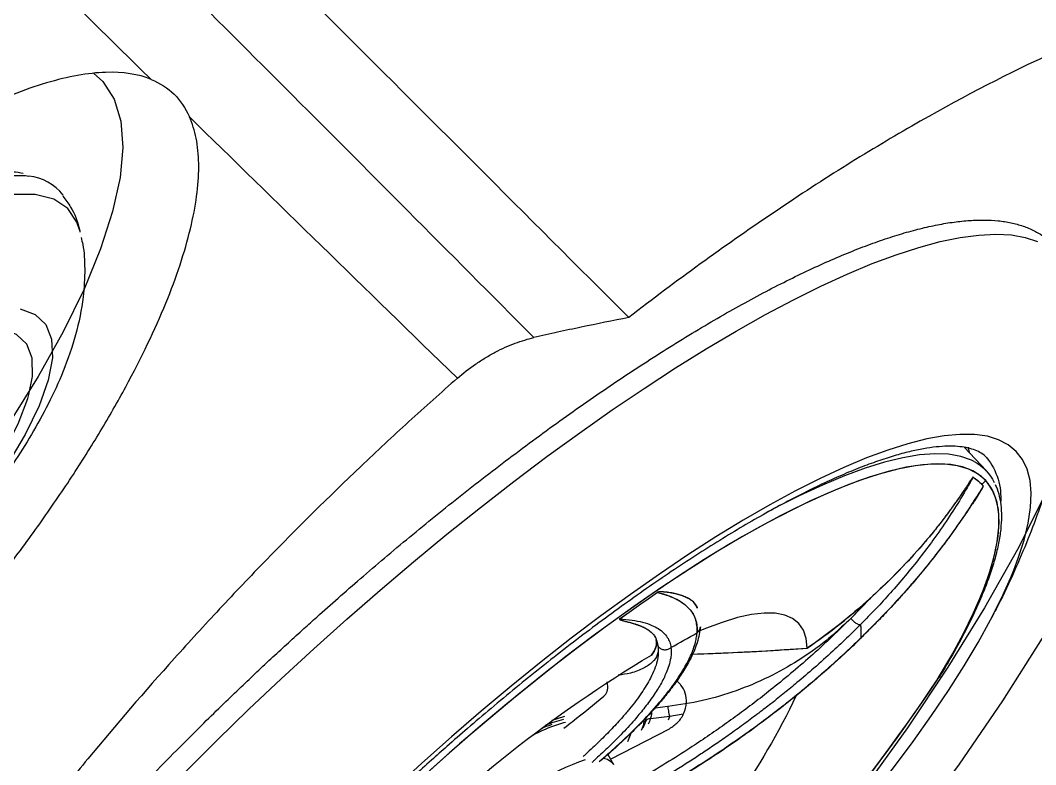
# Model space of a CAD drawing. Header units: inches. Extents: x 0 to 84, y -22 to 124.
# Drawn here: x 15.495 to 17.668, y 72.484 to 74.078 of the extents above; entities that cross this region are included whole.
import ezdxf

# ---------------------------------------------------------------- set-up
doc = ezdxf.new("R2010")
doc.units = ezdxf.units.IN
doc.header["$MEASUREMENT"] = 0
for name, color, linetype in [('1', 4, 'Continuous'), ('BDIM_CYAN', 4, 'Continuous'), ('EXPORT', 7, 'Continuous')]:
    doc.layers.add(name, color=color, linetype=linetype)
doc.layers.get('EXPORT').off()

# ---------------------------------------------------------------- blocks, each defined once
blk = doc.blocks.new('3.65 -1')
at = {"layer": '1', "color": 3, "linetype": 'Continuous', "lineweight": 25}
for p, q in [((-0.452, -0.4732), (-0.4507, -0.4726)), ((-0.6448, -0.4857), (-0.638, -0.4992)), ((-0.6447, -0.486), (-0.638, -0.499)), ((-0.6176, -0.5895), (-0.6176, -0.5797)), ((-0.5657, -0.6071), (-0.5436, -0.5907)), ((-0.5542, -0.6255), (-0.5205, -0.6007)), ((-0.3992, -0.6058), (-0.5359, -0.6441)), ((-0.5148, -0.5929), (-0.5055, -0.5993)), ((-0.5024, -0.5994), (-0.5091, -0.594)), ((-0.5024, -0.5994), (-0.4887, -0.6057)), ((-0.402, -0.5948), (-0.3959, -0.6189)), ((-0.5788, -0.6414), (-0.5542, -0.6255)), ((-0.5473, -0.6289), (-0.5542, -0.6255)), ((-0.3967, -0.6125), (-0.3959, -0.6189)), ((-1.4088, -0.6328), (-1.4088, -0.7003)), ((-1.4088, -0.6328), (-1.4088, -0.7003)), ((-1.0418, -0.7321), (-0.9812, -0.7355)), ((-1.04, -0.7321), (-0.9813, -0.7353)), ((-0.9684, -0.7805), (-0.9704, -0.7812))]:
    blk.add_line(p, q, dxfattribs=at)
at = {"layer": '1', "linetype": 'Continuous', "lineweight": 25, "flags": 128}
blk.add_lwpolyline([(0.2839, -0.0066), (0.1898, -0.0031), (0.095, -0.0009), (0, 0), (-0.0951, -0.0004), (-0.19, -0.0021), (-0.2844, -0.005), (-0.3781, -0.0093), (-0.4708, -0.0147), (-0.5623, -0.0215), (-0.6523, -0.0295), (-0.7405, -0.0386), (-0.8268, -0.049), (-0.9108, -0.0605), (-0.9924, -0.0732), (-1.0714, -0.0869), (-1.1474, -0.1017), (-1.2204, -0.1175), (-1.2901, -0.1342), (-1.3562, -0.1519), (-1.4188, -0.1705), (-1.4775, -0.1898), (-1.5321, -0.21), (-1.5827, -0.2308), (-1.6289, -0.2523), (-1.6708, -0.2744), (-1.7081, -0.2971), (-1.7408, -0.3202), (-1.7687, -0.3437), (-1.7919, -0.3676), (-1.8102, -0.3917), (-1.8236, -0.4161)], dxfattribs=at)
at = {"layer": '1', "color": 3, "linetype": 'Continuous', "lineweight": 25, "flags": 128}
for points in [[(-1.3069, -0.8969), (-1.3314, -0.8847), (-1.3671, -0.8647), (-1.3982, -0.8441), (-1.4246, -0.8231), (-1.4463, -0.8018), (-1.4631, -0.7802), (-1.4751, -0.7583), (-1.4821, -0.7364), (-1.4842, -0.7143), (-1.4813, -0.6923), (-1.4735, -0.6703), (-1.4608, -0.6485), (-1.4431, -0.6269), (-1.4207, -0.6056), (-1.3935, -0.5847), (-1.3617, -0.5643), (-1.3253, -0.5443), (-1.2845, -0.5249), (-1.2394, -0.5062), (-1.1902, -0.4882), (-1.137, -0.471), (-1.0801, -0.4546), (-1.0195, -0.439), (-0.9556, -0.4244), (-0.8885, -0.4108), (-0.8185, -0.3983), (-0.7457, -0.3868), (-0.6705, -0.3764), (-0.5931, -0.3672), (-0.5137, -0.3591), (-0.4327, -0.3523), (-0.3503, -0.3467), (-0.2667, -0.3423), (-0.1823, -0.3392), (-0.0974, -0.3374), (-0.0122, -0.3369)], [(-1.0895, -0.4923), (-1.048, -0.4796), (-0.9911, -0.4639), (-0.9306, -0.4492), (-0.8668, -0.4355), (-0.7999, -0.4227), (-0.7302, -0.4111), (-0.6579, -0.4005), (-0.5832, -0.3911), (-0.5065, -0.3829), (-0.428, -0.3758), (-0.348, -0.3701), (-0.2668, -0.3656), (-0.1847, -0.3623), (-0.102, -0.3604)], [(-1.0461, -0.4791), (-1.0213, -0.472), (-0.9632, -0.4569), (-0.9018, -0.4428), (-0.8372, -0.4296), (-0.7696, -0.4175), (-0.6994, -0.4064), (-0.6268, -0.3964), (-0.5519, -0.3876), (-0.4752, -0.3799), (-0.3968, -0.3734), (-0.3171, -0.3682), (-0.2363, -0.3642), (-0.1547, -0.3615), (-0.0727, -0.36)], [(-1.4034, -0.6686), (-1.4012, -0.6627), (-1.39, -0.6414), (-1.3739, -0.6203), (-1.353, -0.5995), (-1.3273, -0.579), (-1.2969, -0.559), (-1.262, -0.5394), (-1.2226, -0.5205), (-1.1789, -0.5022), (-1.131, -0.4846), (-1.0792, -0.4678), (-1.0235, -0.4518), (-0.9999, -0.4455)], [(-1.4034, -0.6686), (-1.4012, -0.6627), (-1.39, -0.6414), (-1.3739, -0.6203), (-1.353, -0.5995), (-1.3273, -0.579), (-1.2969, -0.559), (-1.262, -0.5394), (-1.2226, -0.5205), (-1.1789, -0.5022), (-1.131, -0.4846), (-1.0792, -0.4678), (-1.0235, -0.4518), (-0.9999, -0.4455)], [(-0.3891, -0.4724), (-0.3747, -0.465), (-0.3633, -0.4599)], [(-0.3589, -0.4707), (-0.3792, -0.4803), (-0.3825, -0.4821)], [(-1.3937, -0.7155), (-1.3912, -0.6941), (-1.3837, -0.6727), (-1.3712, -0.6514), (-1.3538, -0.6304), (-1.3315, -0.6097), (-1.3044, -0.5894), (-1.2726, -0.5695), (-1.2363, -0.5502), (-1.1955, -0.5315), (-1.1504, -0.5134), (-1.1012, -0.4961), (-1.0895, -0.4923)], [(-1.0328, -0.9559), (-1.086, -0.9399), (-1.1359, -0.923), (-1.1818, -0.9053), (-1.2236, -0.887), (-1.2611, -0.868), (-1.2941, -0.8485), (-1.3225, -0.8286), (-1.3463, -0.8082), (-1.3653, -0.7875), (-1.3796, -0.7665), (-1.3889, -0.7454), (-1.3933, -0.7241), (-1.3929, -0.7028), (-1.3875, -0.6816), (-1.3772, -0.6605), (-1.362, -0.6395), (-1.342, -0.6189), (-1.3173, -0.5986), (-1.288, -0.5787), (-1.2541, -0.5593), (-1.2158, -0.5405), (-1.1732, -0.5222), (-1.1264, -0.5047), (-1.0758, -0.488), (-1.0461, -0.4791)], [(-0.8695, -0.7186), (-0.8819, -0.7018), (-0.8895, -0.6849), (-0.8921, -0.6679), (-0.8897, -0.6508), (-0.8823, -0.6339), (-0.87, -0.6171), (-0.8529, -0.6006), (-0.831, -0.5846), (-0.8045, -0.5689), (-0.7735, -0.5539), (-0.7383, -0.5395), (-0.7264, -0.5351)], [(-0.8695, -0.7186), (-0.8819, -0.7018), (-0.8895, -0.6849), (-0.8921, -0.6679), (-0.8897, -0.6508), (-0.8823, -0.6339), (-0.87, -0.6171), (-0.8529, -0.6006), (-0.831, -0.5846), (-0.8045, -0.5689), (-0.7735, -0.5539), (-0.7383, -0.5395), (-0.7264, -0.5351)], [(-0.3901, -0.5942), (-0.3943, -0.6013), (-0.3967, -0.6125)], [(-1.4147, -0.6374), (-1.4126, -0.641), (-1.4088, -0.6472)], [(-1.0283, -0.9571), (-1.048, -0.9515), (-1.1012, -0.935), (-1.1504, -0.9177), (-1.1955, -0.8996), (-1.2363, -0.8809), (-1.2726, -0.8616), (-1.3044, -0.8417), (-1.3315, -0.8214), (-1.3538, -0.8007), (-1.3712, -0.7797), (-1.3837, -0.7584), (-1.3912, -0.737), (-1.3937, -0.7155)], [(-0.0643, -1.0951), (-0.111, -1.0945), (-0.1959, -1.0925), (-0.2802, -1.0892), (-0.3636, -1.0847), (-0.4458, -1.0789), (-0.5265, -1.0718), (-0.6056, -1.0636), (-0.6827, -1.0542), (-0.7575, -1.0436), (-0.8298, -1.0319), (-0.8994, -1.0192), (-0.966, -1.0054), (-1.0294, -0.9907), (-1.0894, -0.975), (-1.1458, -0.9585), (-1.1983, -0.9411), (-1.2469, -0.923), (-1.2913, -0.9042), (-1.3069, -0.8969)]]:
    blk.add_lwpolyline(points, dxfattribs=at)
at = {"layer": '1', "color": 3, "linetype": 'Continuous', "lineweight": 25}
for centre, radius, start, end in [((-0.1559, -4.0568), 3.6868, 97.2024, 98.7427), ((-0.1559, -4.0566), 3.6865, 97.2025, 98.7428), ((-0.0293, -3.2426), 2.8021, 87.0398, 102.0653), ((-0.2103, -0.8313), 0.3899, 105.0074, 112.3944), ((-0.2645, -0.6876), 0.2438, 109.7266, 119.3899), ((-0.3074, -2.1111), 1.6298, 102.3702, 104.6182), ((-0.108, -1.1542), 0.6359, 91.3985, 113.3229), ((-0.3818, -0.3346), 0.3001, 242.4705, 244.8138), ((-0.37, -0.3332), 0.2989, 242.4909, 245.2365), ((-1.3124, -0.7003), 0.0963, 160.7895, 198.4854), ((-1.2943, -0.6721), 0.1345, 183.9829, 228.0138), ((-1.2881, -0.7162), 0.094, 165.0034, 179.9041), ((-1.2887, -0.7161), 0.0934, 164.9689, 182.8638), ((-1.3157, 1.1159), 1.8331, 267.5614, 267.9266), ((-1.2906, -0.716), 0.0915, 180.0017, 182.9505), ((-0.8697, -0.6747), 0.1447, 215.7057, 227.0135), ((-0.8691, -0.6738), 0.1456, 216.1927, 226.9941), ((-0.2211, 0.6353), 1.5199, 248.3027, 268.0243), ((-0.0119, 3.3639), 4.4387, 256.7037, 281.8458), ((-0.0126, 3.3615), 4.4364, 256.765, 281.9156)]:
    blk.add_arc(centre, radius, start, end, dxfattribs=at)
at = {"layer": '1', "linetype": 'Continuous', "lineweight": 25}
for points, knots in [([(-0.019, 0.0462), (-0.049, 0.0461), (-0.0913, 0.0459), (-0.1539, 0.0449), (-0.2078, 0.0437), (-0.2719, 0.0417), (-0.3389, 0.0389), (-0.4086, 0.0353), (-0.4799, 0.0308), (-0.5521, 0.0254), (-0.6245, 0.0192), (-0.6968, 0.0121), (-0.7686, 0.0041), (-0.8394, -0.0048), (-0.9091, -0.0145), (-0.9774, -0.0251), (-1.044, -0.0364), (-1.1088, -0.0485), (-1.1716, -0.0614), (-1.2321, -0.075), (-1.2903, -0.0893), (-1.3461, -0.1043), (-1.3992, -0.1199), (-1.4496, -0.1361), (-1.4973, -0.1528), (-1.5421, -0.1701), (-1.5839, -0.1878), (-1.6228, -0.2061), (-1.6586, -0.2248), (-1.6915, -0.244), (-1.7213, -0.2637), (-1.748, -0.2839), (-1.7717, -0.3046), (-1.7923, -0.3259), (-1.8096, -0.3479), (-1.8237, -0.3705), (-1.8344, -0.3938), (-1.8414, -0.418), (-1.8446, -0.443), (-1.8435, -0.4689), (-1.838, -0.4947), (-1.8282, -0.5197), (-1.8164, -0.5413), (-1.8064, -0.5543), (-1.8022, -0.5597)], [0, 0, 0, 0, 0.028064, 0.039649, 0.05884, 0.078772, 0.100142, 0.122418, 0.145382, 0.16886, 0.19273, 0.216898, 0.241296, 0.265868, 0.290574, 0.315378, 0.340252, 0.365172, 0.39012, 0.415077, 0.440028, 0.464962, 0.489866, 0.51473, 0.539547, 0.56431, 0.589012, 0.613652, 0.638228, 0.662743, 0.6872, 0.711606, 0.735965, 0.760253, 0.78445, 0.808533, 0.832519, 0.856524, 0.880829, 0.90589, 0.932275, 0.956976, 0.982296, 1, 1, 1, 1]), ([(1.7676, -0.5554), (1.7688, -0.554), (1.7758, -0.5452), (1.7855, -0.5285), (1.7964, -0.5052), (1.8033, -0.481), (1.8065, -0.456), (1.8055, -0.4301), (1.8, -0.4044), (1.7902, -0.3793), (1.7767, -0.3552), (1.7592, -0.3316), (1.7378, -0.3085), (1.7126, -0.286), (1.6839, -0.2641), (1.6516, -0.2428), (1.6159, -0.2222), (1.5768, -0.2022), (1.5345, -0.1828), (1.4889, -0.164), (1.4401, -0.1459), (1.3883, -0.1284), (1.3336, -0.1116), (1.276, -0.0955), (1.2156, -0.0802), (1.1527, -0.0656), (1.0873, -0.0518), (1.0196, -0.0388), (0.9497, -0.0267), (0.8778, -0.0155), (0.8041, -0.0051), (0.7287, 0.0043), (0.652, 0.0128), (0.574, 0.0204), (0.4953, 0.0269), (0.4161, 0.0325), (0.3373, 0.0371), (0.2606, 0.0407), (0.1905, 0.0431), (0.1291, 0.0447), (0.0607, 0.0459), (0.0123, 0.0461), (-0.019, 0.0462)], [0, 0, 0, 0, 0.004903, 0.0291008, 0.0532003, 0.0773195, 0.1017391, 0.1269196, 0.1534297, 0.1782475, 0.2036878, 0.2296701, 0.2560048, 0.2825136, 0.3090857, 0.3356414, 0.3621761, 0.3886889, 0.4151814, 0.4416557, 0.468114, 0.4945582, 0.5209896, 0.5474086, 0.5738155, 0.6002095, 0.6265892, 0.6529525, 0.6792959, 0.7056148, 0.7319022, 0.7581479, 0.7843366, 0.8104443, 0.8364308, 0.8622237, 0.8876783, 0.9124552, 0.9355279, 0.9543553, 0.970543, 1, 1, 1, 1]), ([(-1.7779, -0.5872), (-1.7721, -0.5932), (-1.7508, -0.6154), (-1.7114, -0.6509), (-1.66, -0.6939), (-1.6063, -0.7342), (-1.5504, -0.7721), (-1.4919, -0.8079), (-1.4304, -0.8417), (-1.3653, -0.8738), (-1.2956, -0.9043), (-1.2414, -0.9261), (-1.2098, -0.9368), (-1.2036, -0.9389)], [0, 0, 0, 0, 0.034931, 0.129466, 0.224752, 0.321183, 0.419305, 0.519852, 0.623802, 0.732423, 0.847283, 0.970111, 1, 1, 1, 1])]:
    blk.add_open_spline(points, degree=3, knots=knots, dxfattribs=at)
at = {"layer": '1', "color": 3, "linetype": 'Continuous', "lineweight": 25}
for points, knots in [([(-1.4284, -0.682), (-1.4284, -0.6818), (-1.4291, -0.6765), (-1.4271, -0.6674), (-1.4222, -0.6532), (-1.4143, -0.6393), (-1.4032, -0.6249), (-1.3887, -0.61), (-1.3706, -0.5946), (-1.3489, -0.5789), (-1.3235, -0.5631), (-1.2944, -0.5472), (-1.2617, -0.5315), (-1.2255, -0.5159), (-1.1858, -0.5007), (-1.1427, -0.4859), (-1.0965, -0.4716), (-1.0472, -0.4578), (-0.995, -0.4446), (-0.94, -0.4321), (-0.8825, -0.4203), (-0.8225, -0.4092), (-0.7604, -0.399), (-0.6963, -0.3896), (-0.6304, -0.381), (-0.5631, -0.3734), (-0.4945, -0.3666), (-0.4252, -0.3609), (-0.3556, -0.3561), (-0.2871, -0.3523), (-0.2225, -0.3495), (-0.166, -0.3477), (-0.1147, -0.3466), (-0.0673, -0.346), (-0.0346, -0.3459), (-0.019, -0.3459)], [0, 0, 0, 0, 0.000892, 0.044288, 0.078096, 0.110004, 0.141146, 0.172071, 0.203025, 0.234122, 0.265442, 0.297001, 0.328789, 0.360782, 0.392955, 0.425281, 0.457735, 0.490295, 0.52294, 0.555651, 0.588412, 0.621206, 0.654015, 0.686819, 0.719595, 0.75231, 0.784916, 0.817331, 0.849405, 0.880809, 0.910643, 0.936695, 0.956537, 0.979196, 1, 1, 1, 1]), ([(-0.7551, -0.4956), (-0.7564, -0.4925), (-0.7598, -0.4845), (-0.7576, -0.4736), (-0.7548, -0.4653), (-0.7537, -0.4625), (-0.7525, -0.4596), (-0.7511, -0.4566), (-0.7496, -0.4535), (-0.7472, -0.4493), (-0.744, -0.444), (-0.7399, -0.4379), (-0.7358, -0.4323), (-0.7313, -0.4268), (-0.7268, -0.4217), (-0.7225, -0.4172), (-0.7195, -0.4146), (-0.7176, -0.4134), (-0.7168, -0.413), (-0.7165, -0.4129), (-0.7163, -0.4129), (-0.7162, -0.4129)], [0, 0, 0, 0, 0.150869, 0.389914, 0.423496, 0.457616, 0.492277, 0.527483, 0.563237, 0.599543, 0.673802, 0.740692, 0.800096, 0.851911, 0.91447, 0.958823, 0.987499, 0.995704, 0.998312, 0.999263, 1, 1, 1, 1]), ([(-0.7559, -0.4961), (-0.7562, -0.4953), (-0.7575, -0.4925), (-0.7584, -0.4872), (-0.7585, -0.4812), (-0.7578, -0.4758), (-0.7568, -0.4715), (-0.7556, -0.4671), (-0.7538, -0.4625), (-0.7516, -0.4574), (-0.7486, -0.4514), (-0.7446, -0.4447), (-0.74, -0.4378), (-0.7355, -0.4318), (-0.7309, -0.4262), (-0.7264, -0.4212), (-0.7222, -0.417), (-0.7193, -0.4145), (-0.7175, -0.4133), (-0.7168, -0.413), (-0.7165, -0.4129), (-0.7163, -0.4129), (-0.7162, -0.4129)], [0, 0, 0, 0, 0.040951, 0.134716, 0.234969, 0.295446, 0.347798, 0.402481, 0.459533, 0.518992, 0.580901, 0.66801, 0.743585, 0.807362, 0.85912, 0.919633, 0.961817, 0.988293, 0.995928, 0.998383, 0.999289, 1, 1, 1, 1]), ([(-0.7162, -0.4129), (-0.7231, -0.4246), (-0.7368, -0.4481), (-0.7436, -0.4802), (-0.7397, -0.5096), (-0.7257, -0.5258), (-0.7187, -0.5339)], [0, 0, 0, 0, 0.250231, 0.500303, 0.750203, 1, 1, 1, 1]), ([(-0.7162, -0.4129), (-0.7186, -0.4166), (-0.7234, -0.4243), (-0.7295, -0.4359), (-0.7343, -0.4468), (-0.738, -0.4574), (-0.7407, -0.4682), (-0.7421, -0.4797), (-0.7418, -0.4905), (-0.7402, -0.4993), (-0.738, -0.5065), (-0.735, -0.5134), (-0.7308, -0.5204), (-0.7254, -0.5276), (-0.7209, -0.5319), (-0.7187, -0.5341)], [0, 0, 0, 0, 0.077941, 0.161392, 0.250171, 0.318202, 0.40171, 0.500209, 0.593786, 0.66939, 0.727515, 0.786971, 0.859473, 0.93047, 1, 1, 1, 1]), ([(-0.6181, -0.3991), (-0.6242, -0.4059), (-0.6362, -0.4191), (-0.6498, -0.4382), (-0.6592, -0.4553), (-0.6648, -0.471), (-0.6671, -0.4848), (-0.6663, -0.4975), (-0.663, -0.5089), (-0.6587, -0.5157), (-0.6565, -0.5192)], [0, 0, 0, 0, 0.145417, 0.285012, 0.430846, 0.546719, 0.66938, 0.785066, 0.891138, 1, 1, 1, 1]), ([(-0.6181, -0.3991), (-0.6181, -0.3991), (-0.618, -0.3991), (-0.6179, -0.3991), (-0.6178, -0.3991), (-0.6177, -0.3991), (-0.6176, -0.3991), (-0.6175, -0.3992), (-0.6173, -0.3993), (-0.6172, -0.3996), (-0.6171, -0.4004), (-0.6178, -0.402), (-0.6191, -0.4043), (-0.6208, -0.4071), (-0.6227, -0.4102), (-0.6248, -0.4135), (-0.6271, -0.4169), (-0.6295, -0.4208), (-0.6321, -0.4251), (-0.6345, -0.4291), (-0.6365, -0.4328), (-0.6383, -0.4361), (-0.6401, -0.4397), (-0.6418, -0.4436), (-0.6436, -0.4477), (-0.6455, -0.4531), (-0.6479, -0.4615), (-0.6488, -0.4712), (-0.6475, -0.4799), (-0.6455, -0.4842), (-0.6447, -0.486)], [0, 0, 0, 0, 0.000297, 0.000559, 0.000801, 0.001042, 0.001303, 0.001598, 0.002331, 0.004502, 0.007715, 0.023871, 0.044493, 0.068901, 0.099116, 0.126467, 0.158532, 0.195279, 0.23667, 0.282662, 0.31302, 0.347138, 0.384988, 0.426536, 0.471746, 0.520577, 0.609941, 0.772986, 0.902671, 1, 1, 1, 1]), ([(-0.6181, -0.3991), (-0.618, -0.3991), (-0.6179, -0.3991), (-0.6178, -0.3991), (-0.6177, -0.3991), (-0.6176, -0.3991), (-0.6175, -0.3992), (-0.6173, -0.3993), (-0.617, -0.3999), (-0.6174, -0.4009), (-0.6179, -0.4022), (-0.6187, -0.4036), (-0.6197, -0.4054), (-0.621, -0.4075), (-0.6226, -0.4101), (-0.6245, -0.4131), (-0.6267, -0.4165), (-0.629, -0.4202), (-0.6315, -0.4242), (-0.6338, -0.4281), (-0.6359, -0.4318), (-0.6378, -0.4354), (-0.6396, -0.439), (-0.6413, -0.4426), (-0.6429, -0.4463), (-0.6448, -0.4512), (-0.6473, -0.4592), (-0.6487, -0.469), (-0.6479, -0.4785), (-0.6458, -0.4834), (-0.6448, -0.4857)], [0, 0, 0, 0, 0.000435, 0.000807, 0.000988, 0.001175, 0.001595, 0.002741, 0.004407, 0.016866, 0.026769, 0.039294, 0.05444, 0.072199, 0.096173, 0.123879, 0.155289, 0.19037, 0.229084, 0.271392, 0.305848, 0.341882, 0.379479, 0.41862, 0.459288, 0.501463, 0.582902, 0.74133, 0.880129, 1, 1, 1, 1]), ([(-0.3365, -0.4577), (-0.3435, -0.46), (-0.3516, -0.4627), (-0.3575, -0.4658), (-0.3583, -0.4662)], [0, 0, 0, 0, 0.86778, 1, 1, 1, 1]), ([(-0.638, -0.4992), (-0.6382, -0.5016), (-0.6387, -0.5066), (-0.643, -0.5131), (-0.6492, -0.5179), (-0.6541, -0.5188), (-0.6565, -0.5192)], [0, 0, 0, 0, 0.24063, 0.499999, 0.75937, 1, 1, 1, 1]), ([(-0.615, -0.5024), (-0.622, -0.5008), (-0.6361, -0.4974), (-0.6419, -0.4896), (-0.6448, -0.4857)], [0, 0, 0, 0, 0.497463, 1, 1, 1, 1]), ([(-0.6447, -0.486), (-0.6417, -0.4899), (-0.6358, -0.4975), (-0.6219, -0.5008), (-0.615, -0.5024)], [0, 0, 0, 0, 0.508308, 1, 1, 1, 1]), ([(-0.638, -0.499), (-0.6339, -0.5033), (-0.6259, -0.5119), (-0.6069, -0.5159), (-0.5837, -0.5125), (-0.559, -0.503), (-0.5413, -0.4908), (-0.5337, -0.4855)], [0, 0, 0, 0, 0.212094, 0.421162, 0.627795, 0.84001, 1, 1, 1, 1]), ([(-0.638, -0.4992), (-0.6313, -0.5066), (-0.618, -0.521), (-0.5888, -0.5343), (-0.5631, -0.5426), (-0.5445, -0.5474), (-0.5244, -0.5514), (-0.5029, -0.5548), (-0.4769, -0.558), (-0.4457, -0.5605), (-0.4081, -0.5619), (-0.3792, -0.5623), (-0.3625, -0.562), (-0.3599, -0.5619)], [0, 0, 0, 0, 0.178584, 0.351802, 0.420109, 0.488009, 0.555592, 0.622936, 0.690107, 0.785213, 0.882419, 0.98192, 1, 1, 1, 1]), ([(-0.4806, -0.4978), (-0.4846, -0.4973), (-0.4926, -0.4961), (-0.5018, -0.4886), (-0.5057, -0.4812), (-0.5066, -0.4796)], [0, 0, 0, 0, 0.439095, 0.878192, 1, 1, 1, 1]), ([(-0.3715, -0.4894), (-0.3789, -0.49), (-0.4198, -0.4935), (-0.4532, -0.4959), (-0.4806, -0.4978)], [0, 0, 0, 0, 0.181199, 1, 1, 1, 1]), ([(-0.6565, -0.5192), (-0.6546, -0.5217), (-0.6502, -0.5272), (-0.6406, -0.5357), (-0.6278, -0.5442), (-0.6138, -0.5513), (-0.6002, -0.5569), (-0.5873, -0.5614), (-0.5731, -0.5655), (-0.5581, -0.5692), (-0.5418, -0.5726), (-0.5253, -0.5754), (-0.5093, -0.5776), (-0.4853, -0.5804), (-0.4531, -0.5829), (-0.412, -0.5843), (-0.3829, -0.5845), (-0.3672, -0.5841), (-0.3649, -0.5841)], [0, 0, 0, 0, 0.056392, 0.126125, 0.209136, 0.280371, 0.331722, 0.386339, 0.435136, 0.488004, 0.542123, 0.592935, 0.639506, 0.681911, 0.794687, 0.894605, 0.98452, 1, 1, 1, 1]), ([(-0.7187, -0.5339), (-0.7199, -0.5339), (-0.7225, -0.534), (-0.7264, -0.5332), (-0.7301, -0.5316), (-0.7321, -0.5299), (-0.7332, -0.5291)], [0, 0, 0, 0, 0.23674, 0.485736, 0.742395, 1, 1, 1, 1]), ([(-0.7332, -0.5292), (-0.7244, -0.5363), (-0.7081, -0.5494), (-0.6759, -0.5637), (-0.6442, -0.5739), (-0.6123, -0.5813), (-0.5823, -0.5863), (-0.5545, -0.5898), (-0.5279, -0.5923), (-0.4966, -0.5942), (-0.4573, -0.5954), (-0.4181, -0.5955), (-0.3909, -0.5944), (-0.3809, -0.5941)], [0, 0, 0, 0, 0.143847, 0.267571, 0.371373, 0.464765, 0.554771, 0.617002, 0.678038, 0.749725, 0.836986, 0.939805, 1, 1, 1, 1]), ([(-0.7187, -0.5341), (-0.7211, -0.5341), (-0.7249, -0.5341), (-0.7296, -0.532), (-0.732, -0.5305), (-0.733, -0.5294), (-0.7332, -0.5292)], [0, 0, 0, 0, 0.456374, 0.705032, 0.960917, 1, 1, 1, 1]), ([(-0.3776, -0.5932), (-0.3944, -0.5938), (-0.4357, -0.5953), (-0.4958, -0.5939), (-0.5455, -0.5901), (-0.5808, -0.5854), (-0.6039, -0.5815), (-0.626, -0.5767), (-0.6454, -0.5715), (-0.6619, -0.566), (-0.6766, -0.5603), (-0.6902, -0.5539), (-0.7024, -0.5468), (-0.7118, -0.5402), (-0.7166, -0.536), (-0.7187, -0.5341)], [0, 0, 0, 0, 0.102879, 0.252471, 0.402022, 0.464249, 0.534194, 0.597201, 0.665689, 0.72661, 0.775762, 0.839106, 0.903831, 0.957397, 1, 1, 1, 1]), ([(-0.6809, -0.5606), (-0.7056, -0.582), (-0.7435, -0.6147), (-0.8064, -0.6672), (-0.8444, -0.6982), (-0.8695, -0.7186)], [0, 0, 0, 0, 0.390699, 0.59873, 1, 1, 1, 1]), ([(-0.6809, -0.5606), (-0.7029, -0.5797), (-0.7662, -0.6345), (-0.8288, -0.6854), (-0.8695, -0.7186)], [0, 0, 0, 0, 0.348576, 1, 1, 1, 1]), ([(-0.9813, -0.7353), (-0.9573, -0.7354), (-0.9096, -0.7357), (-0.8374, -0.726), (-0.7657, -0.7087), (-0.6956, -0.6829), (-0.6279, -0.6496), (-0.5864, -0.6212), (-0.5657, -0.6071)], [0, 0, 0, 0, 0.168559, 0.334712, 0.49893, 0.667584, 0.833986, 1, 1, 1, 1]), ([(-0.5359, -0.6441), (-0.5436, -0.6453), (-0.5589, -0.6478), (-0.5818, -0.6419), (-0.6009, -0.6295), (-0.6136, -0.6121), (-0.6174, -0.5979), (-0.6175, -0.5905), (-0.6176, -0.5895)], [0, 0, 0, 0, 0.203409, 0.406819, 0.608577, 0.798646, 0.972959, 1, 1, 1, 1]), ([(-0.5657, -0.6071), (-0.5644, -0.6087), (-0.5619, -0.6121), (-0.5584, -0.6174), (-0.5556, -0.6222), (-0.5546, -0.6244), (-0.5542, -0.6255)], [0, 0, 0, 0, 0.243211, 0.5, 0.756789, 1, 1, 1, 1]), ([(-0.5205, -0.6007), (-0.5219, -0.6003), (-0.5246, -0.5995), (-0.5292, -0.5963), (-0.532, -0.5932), (-0.5334, -0.5916)], [0, 0, 0, 0, 0.346999, 0.685496, 1, 1, 1, 1]), ([(-0.5205, -0.6007), (-0.5196, -0.5999), (-0.5178, -0.5983), (-0.5144, -0.5972), (-0.5111, -0.597), (-0.5091, -0.5979), (-0.5081, -0.5983)], [0, 0, 0, 0, 0.249996, 0.499998, 0.749999, 1, 1, 1, 1]), ([(-0.5024, -0.5994), (-0.5034, -0.5994), (-0.5054, -0.5995), (-0.5072, -0.5987), (-0.5081, -0.5983)], [0, 0, 0, 0, 0.5, 1, 1, 1, 1]), ([(-0.4687, -0.5948), (-0.4674, -0.5956), (-0.4625, -0.5985), (-0.4558, -0.6013), (-0.4509, -0.6033)], [0, 0, 0, 0, 0.260039, 1, 1, 1, 1]), ([(-0.9812, -0.7355), (-0.9441, -0.7363), (-0.8709, -0.7378), (-0.7797, -0.7332), (-0.7122, -0.7275), (-0.6675, -0.7228), (-0.623, -0.7172), (-0.5787, -0.7108), (-0.5284, -0.7025), (-0.4718, -0.6918), (-0.4144, -0.6797), (-0.378, -0.6708), (-0.3625, -0.6671)], [0, 0, 0, 0, 0.187094, 0.368566, 0.440128, 0.511263, 0.582066, 0.65262, 0.722992, 0.822629, 0.924468, 1, 1, 1, 1]), ([(-1.3789, -0.6918), (-1.3788, -0.6918), (-1.3788, -0.6918), (-1.3788, -0.6918), (-1.3787, -0.6918), (-1.3786, -0.6917), (-1.3785, -0.6917), (-1.3782, -0.6918), (-1.3776, -0.6918), (-1.3749, -0.6923), (-1.3712, -0.6931), (-1.3659, -0.6944), (-1.3605, -0.6957), (-1.354, -0.6972), (-1.3474, -0.6988), (-1.3409, -0.7003), (-1.3346, -0.7018), (-1.3279, -0.7033), (-1.3208, -0.7048), (-1.3133, -0.7064), (-1.3054, -0.708), (-1.2971, -0.7097), (-1.2866, -0.7117), (-1.2739, -0.714), (-1.2589, -0.7165), (-1.2435, -0.7189), (-1.2276, -0.7211), (-1.2076, -0.7236), (-1.1683, -0.7279), (-1.1116, -0.7319), (-1.0627, -0.732), (-1.04, -0.7321)], [0, 0, 0, 0, 0.0004877, 0.0007003, 0.0009071, 0.0011212, 0.0013548, 0.0019141, 0.0035319, 0.0059178, 0.023647, 0.0375161, 0.0547213, 0.0752502, 0.0990835, 0.1177929, 0.1377273, 0.1588781, 0.1812366, 0.2047935, 0.2295391, 0.2554626, 0.2825533, 0.3272445, 0.3729197, 0.4195589, 0.4671418, 0.5156481, 0.5969602, 0.8123288, 1, 1, 1, 1]), ([(-1.3789, -0.6918), (-1.3789, -0.6918), (-1.3788, -0.6918), (-1.3788, -0.6918), (-1.3788, -0.6918), (-1.3787, -0.6917), (-1.3786, -0.6917), (-1.3784, -0.6917), (-1.378, -0.6918), (-1.3773, -0.6919), (-1.374, -0.6924), (-1.3696, -0.6935), (-1.3636, -0.6949), (-1.3576, -0.6964), (-1.3505, -0.6981), (-1.3314, -0.7026), (-1.3119, -0.7068), (-1.2922, -0.7106), (-1.284, -0.7121), (-1.2742, -0.7139), (-1.2586, -0.7165), (-1.2221, -0.7221), (-1.1677, -0.7281), (-1.1023, -0.732), (-1.0609, -0.732), (-1.0418, -0.7321)], [0, 0, 0, 0, 0.000296, 0.000557, 0.000798, 0.001036, 0.001288, 0.001571, 0.002264, 0.004304, 0.007322, 0.029667, 0.04514, 0.064191, 0.086805, 0.112962, 0.247546, 0.272105, 0.297572, 0.32394, 0.362828, 0.44175, 0.656389, 0.842021, 1, 1, 1, 1]), ([(-1.3789, -0.6918), (-1.3624, -0.6971), (-1.3302, -0.7073), (-1.2784, -0.7208), (-1.228, -0.7318), (-1.1777, -0.7408), (-1.1298, -0.7478), (-1.0818, -0.7531), (-1.0347, -0.757), (-1.0032, -0.7584), (-0.9872, -0.7591)], [0, 0, 0, 0, 0.1459811, 0.2859797, 0.4318909, 0.5480105, 0.6704755, 0.786035, 0.8916158, 1, 1, 1, 1]), ([(-0.9872, -0.7591), (-0.9752, -0.7595), (-0.9483, -0.7604), (-0.9028, -0.7607), (-0.8535, -0.7599), (-0.8076, -0.758), (-0.7679, -0.7556), (-0.733, -0.753), (-0.6976, -0.7497), (-0.6623, -0.7459), (-0.6265, -0.7415), (-0.5921, -0.7367), (-0.5604, -0.7318), (-0.5147, -0.7242), (-0.4571, -0.7132), (-0.3917, -0.699), (-0.3519, -0.6891), (-0.3342, -0.6847)], [0, 0, 0, 0, 0.057878, 0.129448, 0.214646, 0.287757, 0.340461, 0.396516, 0.446599, 0.50086, 0.556405, 0.608555, 0.656354, 0.699875, 0.815622, 0.918173, 1, 1, 1, 1]), ([(-0.9705, -0.7813), (-0.9365, -0.7816), (-0.8729, -0.782), (-0.7817, -0.7774), (-0.7038, -0.7706), (-0.6391, -0.7629), (-0.5843, -0.7549), (-0.5347, -0.7466), (-0.4863, -0.7373), (-0.4374, -0.727), (-0.384, -0.7144), (-0.3416, -0.7037), (-0.3162, -0.6964), (-0.3113, -0.695)], [0, 0, 0, 0, 0.157681, 0.294763, 0.411243, 0.507115, 0.584062, 0.657299, 0.730449, 0.80351, 0.88011, 0.976585, 1, 1, 1, 1]), ([(-0.3144, -0.6937), (-0.3296, -0.6981), (-0.3772, -0.7118), (-0.4598, -0.731), (-0.5416, -0.7469), (-0.6059, -0.7571), (-0.6506, -0.7633), (-0.6968, -0.7687), (-0.7409, -0.773), (-0.7817, -0.7761), (-0.8212, -0.7784), (-0.8613, -0.78), (-0.9021, -0.7809), (-0.9379, -0.781), (-0.959, -0.7807), (-0.9684, -0.7805)], [0, 0, 0, 0, 0.072291, 0.226984, 0.381633, 0.445982, 0.518312, 0.583468, 0.65429, 0.717289, 0.768117, 0.833621, 0.900552, 0.955945, 1, 1, 1, 1]), ([(-1.4027, -0.7354), (-1.4023, -0.7369), (-1.4001, -0.7454), (-1.3922, -0.7605), (-1.379, -0.7805), (-1.3617, -0.7999), (-1.3408, -0.8189), (-1.3164, -0.8374), (-1.2885, -0.8553), (-1.2571, -0.8727), (-1.2225, -0.8897), (-1.1845, -0.906), (-1.1433, -0.9218), (-1.0989, -0.937), (-1.0621, -0.9486), (-1.0392, -0.9548), (-1.0331, -0.9565)], [0, 0, 0, 0, 0.017102, 0.094728, 0.173412, 0.252701, 0.332254, 0.411911, 0.491595, 0.571342, 0.651155, 0.73103, 0.81096, 0.890934, 0.970939, 1, 1, 1, 1]), ([(-1.4027, -0.7354), (-1.4023, -0.7369), (-1.4001, -0.7454), (-1.3922, -0.7605), (-1.379, -0.7805), (-1.3617, -0.7999), (-1.3408, -0.8189), (-1.3164, -0.8374), (-1.2885, -0.8553), (-1.2571, -0.8727), (-1.2225, -0.8897), (-1.1845, -0.906), (-1.1433, -0.9218), (-1.0989, -0.937), (-1.0639, -0.948), (-1.0428, -0.9538), (-1.0386, -0.955)], [0, 0, 0, 0, 0.017255, 0.095571, 0.174955, 0.254949, 0.335209, 0.415575, 0.495968, 0.576424, 0.656947, 0.737533, 0.818174, 0.898859, 0.979576, 1, 1, 1, 1]), ([(-1.3395, -0.7331), (-1.3413, -0.7327), (-1.3488, -0.7308), (-1.3599, -0.7278), (-1.3715, -0.7245), (-1.3782, -0.7224), (-1.381, -0.7213), (-1.3817, -0.7209), (-1.3819, -0.7208), (-1.3819, -0.7207), (-1.3819, -0.7207)], [0, 0, 0, 0, 0.1210448, 0.4903729, 0.7558943, 0.9257764, 0.9744287, 0.9899301, 0.9955964, 1, 1, 1, 1]), ([(-1.3819, -0.7207), (-1.351, -0.7289), (-1.2893, -0.7452), (-1.1882, -0.7631), (-1.0816, -0.7761), (-1.0061, -0.7789), (-0.9684, -0.7803)], [0, 0, 0, 0, 0.2502, 0.500251, 0.750181, 1, 1, 1, 1]), ([(-1.3403, -0.7329), (-1.3425, -0.7324), (-1.3501, -0.7305), (-1.3613, -0.7275), (-1.3723, -0.7243), (-1.3785, -0.7223), (-1.3811, -0.7212), (-1.3817, -0.7209), (-1.3819, -0.7208), (-1.3819, -0.7207), (-1.3819, -0.7207)], [0, 0, 0, 0, 0.1474338, 0.5137209, 0.769129, 0.9291775, 0.9753691, 0.9902275, 0.9957071, 1, 1, 1, 1]), ([(-1.3819, -0.7207), (-1.3724, -0.7234), (-1.3528, -0.7288), (-1.3214, -0.7367), (-1.2905, -0.7437), (-1.2589, -0.7502), (-1.2255, -0.7564), (-1.1864, -0.7627), (-1.1463, -0.7682), (-1.1105, -0.7721), (-1.0772, -0.7752), (-1.0433, -0.7776), (-1.0059, -0.7796), (-0.9808, -0.7802), (-0.9684, -0.7805)], [0, 0, 0, 0, 0.077921, 0.161385, 0.250208, 0.319091, 0.402598, 0.50027, 0.60546, 0.688541, 0.750178, 0.83491, 0.918169, 1, 1, 1, 1]), ([(-0.8695, -0.7186), (-0.8986, -0.7223), (-0.9573, -0.7298), (-1.0135, -0.7313), (-1.0418, -0.7321)], [0, 0, 0, 0, 0.497463, 1, 1, 1, 1]), ([(-1.04, -0.7321), (-1.0117, -0.7313), (-0.956, -0.7297), (-0.898, -0.7223), (-0.8695, -0.7186)], [0, 0, 0, 0, 0.508308, 1, 1, 1, 1]), ([(-0.9812, -0.7355), (-0.9812, -0.7379), (-0.9811, -0.7429), (-0.9824, -0.7503), (-0.9845, -0.7563), (-0.9863, -0.7582), (-0.9872, -0.7591)], [0, 0, 0, 0, 0.2406303, 0.4999999, 0.7593697, 1, 1, 1, 1])]:
    blk.add_open_spline(points, degree=3, knots=knots, dxfattribs=at)
blk = doc.blocks.new('2020 HS PILLOW')
at = {"layer": '1', "color": 2}
for points, knots in [([(5.8034, -0.0127), (5.5758, -0.0117), (5.1207, -0.0097), (4.4379, -0.0073), (3.7551, -0.0052), (3.0724, -0.0034), (2.3896, -0.0021), (1.7069, -0.001), (1.0241, -0.0003), (0.3414, 0), (-0.3414, 0), (-1.0241, -0.0003), (-1.7069, -0.001), (-2.3896, -0.0021), (-3.0724, -0.0034), (-3.7551, -0.0052), (-4.4379, -0.0073), (-5.1207, -0.0097), (-5.5758, -0.0117), (-5.8034, -0.0127)], [0, 0, 0, 0, 0.058824, 0.117648, 0.176472, 0.235295, 0.294119, 0.352942, 0.411765, 0.470588, 0.529412, 0.588235, 0.647058, 0.705881, 0.764705, 0.823528, 0.882352, 0.941176, 1, 1, 1, 1]), ([(5.8027, -0.0093), (4.0523, -0.005), (0.1838, 0.0045), (-3.6846, -0.0044), (-5.8027, -0.0093)], [0, 0, 0, 0, 0.452479, 1, 1, 1, 1]), ([(-5.1105, -0.9929), (-5.0125, -0.992), (-4.8162, -0.9901), (-4.5213, -0.9874), (-4.2256, -0.9849), (-3.929, -0.9826), (-3.6317, -0.9804), (-3.3335, -0.9784), (-3.0345, -0.9766), (-2.7347, -0.9749), (-2.4341, -0.9734), (-2.1327, -0.9721), (-1.8304, -0.9709), (-1.5274, -0.9699), (-1.2235, -0.9691), (-0.9188, -0.9685), (-0.6132, -0.968), (-0.3069, -0.9677), (0.0908, -0.9676), (0.5785, -0.9679), (1.1551, -0.9689), (1.7288, -0.9705), (2.2996, -0.9727), (2.8674, -0.9755), (3.4323, -0.979), (3.9943, -0.983), (4.5534, -0.9876), (4.9251, -0.9912), (5.1105, -0.9929)], [0, 0, 0, 0, 0.028776, 0.057631, 0.086566, 0.11558, 0.144673, 0.173846, 0.203098, 0.232429, 0.26184, 0.291331, 0.320902, 0.350552, 0.380282, 0.410091, 0.439981, 0.46995, 0.5, 0.556693, 0.613101, 0.669223, 0.725062, 0.780616, 0.835887, 0.890874, 0.945579, 1, 1, 1, 1]), ([(5.1101, -1.4421), (5.0128, -1.4412), (4.8181, -1.4394), (4.5261, -1.4369), (4.2341, -1.4345), (3.9421, -1.4324), (3.6501, -1.4303), (3.3581, -1.4285), (3.0661, -1.4267), (2.7741, -1.4252), (2.4821, -1.4238), (2.1901, -1.4225), (1.8981, -1.4214), (1.606, -1.4205), (1.314, -1.4197), (1.022, -1.4191), (0.73, -1.4186), (0.438, -1.4183), (0.146, -1.4182), (-0.146, -1.4182), (-0.438, -1.4183), (-0.73, -1.4186), (-1.022, -1.4191), (-1.314, -1.4197), (-1.606, -1.4205), (-1.8981, -1.4214), (-2.1901, -1.4225), (-2.4821, -1.4238), (-2.7741, -1.4252), (-3.0661, -1.4267), (-3.3581, -1.4285), (-3.6501, -1.4303), (-3.9421, -1.4324), (-4.2341, -1.4345), (-4.5261, -1.4369), (-4.8181, -1.4394), (-5.0128, -1.4412), (-5.1101, -1.4421)], [0, 0, 0, 0, 0.028576, 0.05715, 0.085725, 0.114298, 0.142871, 0.171443, 0.200015, 0.228587, 0.257158, 0.285728, 0.314298, 0.342868, 0.371438, 0.400008, 0.428577, 0.457146, 0.485715, 0.514285, 0.542854, 0.571423, 0.599992, 0.628562, 0.657132, 0.685702, 0.714272, 0.742842, 0.771413, 0.799985, 0.828557, 0.857129, 0.885702, 0.914275, 0.94285, 0.971424, 1, 1, 1, 1])]:
    blk.add_open_spline(points, degree=3, knots=knots, dxfattribs=at)
blk = doc.blocks.new('2026 RELAY')
at = {"color": 8, "linetype": 'Continuous', "lineweight": 25, "flags": 128}
for points in [[(17.6821, 72.2543), (17.5971, 72.1203), (17.5045, 71.9848), (17.4049, 71.8489), (17.2991, 71.7132), (17.1875, 71.5788), (17.0711, 71.4464), (16.9504, 71.3168), (16.8263, 71.191), (16.6995, 71.0696), (16.5708, 70.9536), (16.4412, 70.8435), (16.3112, 70.74), (16.1819, 70.644), (16.054, 70.5558), (15.9283, 70.4762)], [(17.6911, 72.5665), (17.6294, 72.4449), (17.559, 72.3198), (17.4803, 72.1922), (17.394, 72.0629), (17.3005, 71.9329), (17.2006, 71.8029), (17.095, 71.674), (16.9842, 71.5469), (16.8692, 71.4225), (16.7507, 71.3018), (16.6295, 71.1854), (16.5064, 71.0743), (16.3823, 70.9692), (16.258, 70.8707), (16.1343, 70.7796), (16.0122, 70.6964), (15.8924, 70.6219), (15.7758, 70.5563), (15.6631, 70.5003), (15.5552, 70.4542)], [(15.6519, 73.4649), (15.6715, 73.447), (15.6958, 73.4094), (15.7102, 73.3622), (15.7146, 73.3059), (15.7087, 73.241), (15.6928, 73.1683), (15.667, 73.0885), (15.6316, 73.0024), (15.5869, 72.9111), (15.5334, 72.8153), (15.4717, 72.7163)]]:
    blk.add_lwpolyline(points, dxfattribs=at)
at = {"layer": '1', "color": 3, "linetype": 'Continuous', "lineweight": 25}
for points, knots in [([(14.6551, 74.836), (14.6899, 74.8015), (14.7249, 74.7667), (14.7959, 74.6962), (14.8318, 74.6605), (14.9406, 74.5523), (15.0146, 74.4787), (15.241, 74.2534), (15.3976, 74.0973), (15.7218, 73.7737), (15.8894, 73.6062), (16.2345, 73.2603), (16.4121, 73.082), (16.5943, 72.8985)], [0, 0, 0, 0, 0.0625, 0.0625, 0.125, 0.125, 0.25, 0.25, 0.5, 0.5, 0.75, 0.75, 1, 1, 1, 1]), ([(15.7754, 73.4514), (15.5334, 73.6884), (15.3022, 73.9154), (14.9725, 74.2397), (14.8655, 74.3451), (14.7093, 74.499), (14.658, 74.5496), (14.5569, 74.6494), (14.507, 74.6985), (14.4579, 74.7469)], [0, 0, 0, 0, 0.5, 0.5, 0.75, 0.75, 0.875, 0.875, 1, 1, 1, 1]), ([(16.7974, 72.9414), (16.5762, 73.1626), (16.2958, 73.443), (16.0296, 73.7092), (15.9672, 73.7716)], [0.6311306, 0.6311306, 0.6311306, 0.6311306, 0.75, 0.7870291, 0.7870291, 0.7870291, 0.7870291]), ([(18.0267, 71.7121), (18.1084, 71.8126), (18.1848, 71.9127), (18.2915, 72.0623), (18.3258, 72.1121), (18.3915, 72.2114), (18.4225, 72.2602), (18.5102, 72.4045), (18.5617, 72.4978), (18.6281, 72.6333), (18.6484, 72.6778), (18.6762, 72.7433), (18.6849, 72.765), (18.7015, 72.8078), (18.7092, 72.8289), (18.7454, 72.9326), (18.7659, 73.0103), (18.7853, 73.1192), (18.7899, 73.1541), (18.7943, 73.2046), (18.7953, 73.221), (18.7964, 73.2533), (18.7965, 73.2691), (18.7945, 73.3458), (18.785, 73.4001), (18.7481, 73.4953), (18.7206, 73.5362), (18.6756, 73.5785), (18.6661, 73.5865), (18.6462, 73.6015), (18.6359, 73.6085), (18.6036, 73.628), (18.5804, 73.6392), (18.5068, 73.6668), (18.4518, 73.6777), (18.3742, 73.6815), (18.3582, 73.6817), (18.3256, 73.6813), (18.3089, 73.6805), (18.258, 73.6769), (18.2227, 73.6725), (18.1128, 73.6537), (18.0344, 73.6335), (17.9299, 73.5986), (17.9087, 73.5912), (17.8656, 73.5753), (17.8437, 73.5668), (17.7772, 73.5401), (17.7322, 73.5206), (17.5949, 73.4568), (17.5005, 73.4074), (17.3545, 73.3233), (17.3051, 73.2936), (17.2298, 73.2464), (17.2045, 73.2302), (17.1539, 73.1971), (17.1285, 73.1803), (17.0016, 73.0943), (16.8997, 73.0204), (16.7974, 72.9414)], [0, 0, 0, 0, 0.0625, 0.0625, 0.09375, 0.09375, 0.125, 0.125, 0.1875, 0.1875, 0.21875, 0.21875, 0.234375, 0.234375, 0.25, 0.25, 0.3125, 0.3125, 0.34375, 0.34375, 0.359375, 0.359375, 0.375, 0.375, 0.4375, 0.4375, 0.5, 0.5, 0.515625, 0.515625, 0.53125, 0.53125, 0.5625, 0.5625, 0.625, 0.625, 0.640625, 0.640625, 0.65625, 0.65625, 0.6875, 0.6875, 0.75, 0.75, 0.765625, 0.765625, 0.78125, 0.78125, 0.8125, 0.8125, 0.875, 0.875, 0.90625, 0.90625, 0.921875, 0.921875, 0.9375, 0.9375, 1, 1, 1, 1]), ([(15.7754, 73.4514), (15.7477, 73.4628), (15.7151, 73.4677), (15.6589, 73.4659), (15.639, 73.4637), (15.5967, 73.4561), (15.5742, 73.4507), (15.5042, 73.43), (15.4541, 73.4102), (15.3736, 73.3716), (15.3459, 73.3573), (15.303, 73.3335), (15.2885, 73.3252), (15.2594, 73.308), (15.2447, 73.2991), (15.1707, 73.253), (15.1098, 73.2112), (15.0314, 73.1529), (15.0156, 73.141), (14.9838, 73.1164), (14.9678, 73.1038), (14.9198, 73.0654), (14.8879, 73.039), (14.7924, 72.9572), (14.729, 72.8994), (14.65, 72.823), (14.6342, 72.8075), (14.6029, 72.7763), (14.5874, 72.7606), (14.5412, 72.7133), (14.4809, 72.6496), (14.4227, 72.5845), (14.3799, 72.5352), (14.3658, 72.5186), (14.3378, 72.4854), (14.324, 72.4687), (14.2559, 72.3852), (14.2055, 72.3192), (14.1358, 72.2212), (14.1135, 72.1887), (14.0817, 72.1402), (14.0713, 72.124), (14.0512, 72.092), (14.0414, 72.0761), (14.0131, 72.0289), (13.9956, 71.9981), (13.963, 71.9375), (13.948, 71.9076), (13.9074, 71.8212), (13.8862, 71.7674), (13.8629, 71.6921), (13.8566, 71.6679), (13.8494, 71.633), (13.8474, 71.6217), (13.8441, 71.5996), (13.8429, 71.5889), (13.8385, 71.537), (13.8411, 71.5006), (13.8519, 71.4615), (13.8544, 71.4539), (13.8603, 71.4396), (13.8636, 71.4327), (13.8746, 71.4132), (13.8835, 71.4018), (13.9141, 71.3719), (13.9401, 71.3578), (13.9798, 71.3478), (13.9881, 71.3461), (14.0054, 71.3437), (14.0143, 71.3428), (14.0419, 71.3415), (14.0615, 71.3422), (14.1236, 71.3487), (14.1696, 71.3592), (14.2708, 71.3929), (14.3244, 71.4156), (14.4093, 71.4581), (14.4383, 71.4737), (14.4829, 71.4993), (14.498, 71.5082), (14.5285, 71.5267), (14.5439, 71.5363), (14.621, 71.5857), (14.6838, 71.6299), (14.7793, 71.703), (14.8114, 71.7285), (14.86, 71.7685), (14.8762, 71.7822), (14.9084, 71.8098), (14.9245, 71.8238), (15.0044, 71.8947), (15.0673, 71.9543), (15.1446, 72.0325), (15.16, 72.0483), (15.1906, 72.0803), (15.2059, 72.0965), (15.251, 72.1453), (15.2803, 72.178), (15.366, 72.2767), (15.4203, 72.3435), (15.4843, 72.4279), (15.497, 72.4449), (15.5216, 72.4787), (15.5337, 72.4955), (15.569, 72.5457), (15.5914, 72.5788), (15.634, 72.6444), (15.6542, 72.6769), (15.6828, 72.7251), (15.692, 72.7411), (15.71, 72.7729), (15.7187, 72.7888), (15.7605, 72.8671), (15.7883, 72.9264), (15.8219, 73.0105), (15.8318, 73.0377), (15.8487, 73.0905), (15.8558, 73.1161), (15.8724, 73.1887), (15.8776, 73.2323), (15.8766, 73.2903), (15.8748, 73.3084), (15.8681, 73.3421), (15.8633, 73.3575), (15.8571, 73.3713)], [0, 0, 0, 0, 0.03125, 0.03125, 0.046875, 0.046875, 0.0625, 0.0625, 0.09375, 0.09375, 0.109375, 0.109375, 0.117187, 0.117187, 0.125, 0.125, 0.15625, 0.15625, 0.164062, 0.164062, 0.171875, 0.171875, 0.1875, 0.1875, 0.21875, 0.21875, 0.226562, 0.226562, 0.234375, 0.234375, 0.25, 0.265625, 0.265625, 0.273437, 0.273437, 0.28125, 0.28125, 0.3125, 0.3125, 0.328125, 0.328125, 0.335937, 0.335937, 0.34375, 0.34375, 0.359375, 0.359375, 0.375, 0.375, 0.40625, 0.40625, 0.421875, 0.421875, 0.429687, 0.429687, 0.4375, 0.4375, 0.46875, 0.46875, 0.476562, 0.476562, 0.484375, 0.484375, 0.5, 0.5, 0.53125, 0.53125, 0.539062, 0.539062, 0.546875, 0.546875, 0.5625, 0.5625, 0.59375, 0.59375, 0.625, 0.625, 0.640625, 0.640625, 0.648438, 0.648438, 0.65625, 0.65625, 0.6875, 0.6875, 0.703125, 0.703125, 0.710937, 0.710937, 0.71875, 0.71875, 0.75, 0.75, 0.757812, 0.757812, 0.765625, 0.765625, 0.78125, 0.78125, 0.8125, 0.8125, 0.820313, 0.820313, 0.828125, 0.828125, 0.84375, 0.84375, 0.859375, 0.859375, 0.867187, 0.867187, 0.875, 0.875, 0.90625, 0.90625, 0.921875, 0.921875, 0.9375, 0.9375, 0.96875, 0.96875, 0.984375, 0.984375, 1, 1, 1, 1]), ([(15.7754, 73.4514), (15.7941, 73.4436), (15.8106, 73.433), (15.8378, 73.4063), (15.8486, 73.3903), (15.8571, 73.3713)], [0, 0, 0, 0, 0.5, 0.5, 1, 1, 1, 1]), ([(16.7974, 72.9414), (16.7634, 72.9345), (16.7297, 72.9278), (16.6791, 72.9173), (16.6622, 72.9137), (16.6283, 72.9063), (16.6113, 72.9024), (16.5943, 72.8985)], [0, 0, 0, 0, 0.5, 0.5, 0.75, 0.75, 1, 1, 1, 1]), ([(16.4307, 72.8113), (16.4428, 72.822), (16.4557, 72.8321), (16.4763, 72.8462), (16.4834, 72.8508), (16.4975, 72.8594), (16.5046, 72.8634), (16.5261, 72.8747), (16.5406, 72.8811), (16.5682, 72.8915), (16.5816, 72.8955), (16.5943, 72.8985)], [0, 0, 0, 0, 0.25, 0.25, 0.375, 0.375, 0.5, 0.5, 0.75, 0.75, 1, 1, 1, 1]), ([(16.4307, 72.8113), (16.396, 72.7808), (16.3614, 72.7499), (16.2925, 72.6871), (16.2583, 72.6551), (16.1558, 72.5578), (16.0882, 72.4908), (15.9876, 72.3871), (15.9544, 72.3522), (15.889, 72.2822), (15.8568, 72.2469), (15.7615, 72.1406), (15.6998, 72.0689), (15.6099, 71.9602), (15.5804, 71.9238), (15.5223, 71.8505), (15.4936, 71.8135), (15.4099, 71.7032), (15.3571, 71.6303), (15.2571, 71.4857), (15.2099, 71.414), (15.1436, 71.3073), (15.1222, 71.2718), (15.0809, 71.2013), (15.061, 71.1661), (15.0042, 71.0625), (14.9701, 70.9953), (14.9092, 70.8646), (14.8823, 70.8011), (14.8476, 70.7087), (14.8369, 70.6783), (14.8175, 70.6186), (14.8088, 70.5893), (14.7857, 70.504), (14.7744, 70.45), (14.7597, 70.3479), (14.7564, 70.2998), (14.7574, 70.2319), (14.7588, 70.21), (14.7636, 70.1677), (14.767, 70.1476), (14.7802, 70.0898), (14.7929, 70.0551), (14.8262, 69.9928), (14.8468, 69.9653), (14.8835, 69.9297), (14.8968, 69.9187), (14.9252, 69.8988), (14.9403, 69.8899), (14.9882, 69.8662), (15.0236, 69.8545), (15.101, 69.8393), (15.143, 69.8357), (15.1999, 69.8364), (15.2115, 69.8368), (15.2351, 69.8381), (15.2472, 69.8391), (15.2838, 69.8427), (15.3088, 69.8461), (15.3858, 69.8594), (15.4397, 69.8723), (15.5522, 69.9062), (15.6109, 69.9271), (15.6875, 69.9584), (15.7029, 69.9649), (15.7342, 69.9785), (15.75, 69.9855), (15.7976, 70.0073), (15.8296, 70.0227), (15.9268, 70.0717), (15.9928, 70.1078), (16.1273, 70.1871), (16.1959, 70.2302), (16.2831, 70.2886), (16.3007, 70.3005), (16.3359, 70.3247), (16.3536, 70.3371), (16.4066, 70.3746), (16.4419, 70.4003), (16.5477, 70.4793), (16.6181, 70.5345), (16.7588, 70.6502), (16.8291, 70.7106), (16.9344, 70.8052), (16.9695, 70.8375), (17.039, 70.9027), (17.0733, 70.9356), (17.1754, 71.0355), (17.2419, 71.1034), (17.3722, 71.242), (17.4359, 71.3127), (17.5293, 71.4208), (17.5601, 71.4572), (17.6203, 71.5301), (17.6497, 71.5667), (17.6782, 71.6036)], [0, 0, 0, 0, 0.015625, 0.015625, 0.03125, 0.03125, 0.0625, 0.0625, 0.078125, 0.078125, 0.09375, 0.09375, 0.125, 0.125, 0.140625, 0.140625, 0.15625, 0.15625, 0.1875, 0.1875, 0.21875, 0.21875, 0.234375, 0.234375, 0.25, 0.25, 0.28125, 0.28125, 0.3125, 0.3125, 0.328125, 0.328125, 0.34375, 0.34375, 0.375, 0.375, 0.40625, 0.40625, 0.421875, 0.421875, 0.4375, 0.4375, 0.46875, 0.46875, 0.5, 0.5, 0.515625, 0.515625, 0.53125, 0.53125, 0.5625, 0.5625, 0.59375, 0.59375, 0.601562, 0.601562, 0.609375, 0.609375, 0.625, 0.625, 0.65625, 0.65625, 0.6875, 0.6875, 0.695312, 0.695312, 0.703125, 0.703125, 0.71875, 0.71875, 0.75, 0.75, 0.78125, 0.78125, 0.789062, 0.789062, 0.796875, 0.796875, 0.8125, 0.8125, 0.84375, 0.84375, 0.875, 0.875, 0.890625, 0.890625, 0.90625, 0.90625, 0.9375, 0.9375, 0.96875, 0.96875, 0.984375, 0.984375, 1, 1, 1, 1])]:
    blk.add_open_spline(points, degree=3, knots=knots, dxfattribs=at)
blk.add_open_spline([(16.4307, 72.8113), (16.2335, 73.0033), (16.0422, 73.1901), (15.8571, 73.3713)], degree=3, dxfattribs=at)
at = {"layer": 'BDIM_CYAN'}
blk.add_line((15.6202, 73.1358), (15.6224, 73.1261), dxfattribs=at)
at = {"layer": 'BDIM_CYAN', "flags": 128}
for points in [[(14.6546, 72.7636), (14.7431, 72.8418), (14.833, 72.9157), (14.9231, 72.9842), (15.0122, 73.0464), (15.0988, 73.1014), (15.182, 73.1484), (15.2604, 73.1868), (15.3331, 73.216), (15.3988, 73.2357), (15.4569, 73.2455), (15.5063, 73.2453), (15.5134, 73.2443)], [(15.622, 73.1293), (15.6164, 73.1457), (15.5966, 73.1749), (15.5666, 73.1947), (15.5269, 73.2047), (15.4781, 73.2049), (15.4208, 73.1953), (15.3559, 73.1759), (15.2842, 73.147), (15.2067, 73.1091), (15.1247, 73.0627), (15.0391, 73.0084), (14.9512, 72.947), (14.8622, 72.8793), (14.7735, 72.8064), (14.6861, 72.7292)], [(15.4945, 72.9599), (15.5271, 72.9479), (15.5498, 72.9262), (15.562, 72.8951), (15.5637, 72.8553), (15.5547, 72.8074), (15.5352, 72.7522), (15.5055, 72.6909), (15.4663, 72.6244)], [(15.5136, 72.7767), (15.521, 72.815), (15.5203, 72.8541), (15.5088, 72.8845), (15.4868, 72.9053), (15.458, 72.9158)], [(15.1084, 72.2335), (15.1815, 72.3034), (15.2505, 72.3751), (15.314, 72.4473), (15.3707, 72.5186), (15.4197, 72.5876), (15.4599, 72.653), (15.4906, 72.7134), (15.5111, 72.7678), (15.5136, 72.7767)]]:
    blk.add_lwpolyline(points, dxfattribs=at)
at = {"layer": 'BDIM_CYAN'}
blk.add_arc((15.5033, 73.1397), 0.1051, 37.344, 84.4824, dxfattribs=at)
for points, knots in [([(15.4515, 73.2528), (15.4609, 73.2534), (15.4789, 73.2546), (15.4942, 73.2519), (15.5015, 73.2506)], [0, 0, 0, 0, 0.524181, 1, 1, 1, 1]), ([(15.5862, 73.2017), (15.592, 73.1939), (15.6079, 73.1725), (15.6192, 73.1451), (15.6222, 73.1269), (15.6226, 73.1244)], [0, 0, 0, 0, 0.331998, 0.909205, 1, 1, 1, 1]), ([(15.6254, 73.1126), (15.6266, 73.1077), (15.6316, 73.087), (15.634, 73.0437), (15.6304, 72.9781), (15.615, 72.9036), (15.5888, 72.8278), (15.5566, 72.7576), (15.5204, 72.692), (15.4805, 72.6286), (15.4366, 72.566), (15.3894, 72.5044), (15.3387, 72.4432), (15.2894, 72.3876), (15.2421, 72.3374), (15.191, 72.2853), (15.1527, 72.2493), (15.1294, 72.2273)], [0, 0, 0, 0, 0.018145, 0.075117, 0.138878, 0.226208, 0.313926, 0.395337, 0.471154, 0.543193, 0.615054, 0.685076, 0.751649, 0.821285, 0.872501, 0.922323, 1, 1, 1, 1])]:
    blk.add_open_spline(points, degree=3, knots=knots, dxfattribs=at)
at = {"layer": '1', "color": 3, "rotation": 224.9999999999999}
blk.add_blockref('2020 HS PILLOW', (12.9179, 71.168), dxfattribs=at)
at = {"layer": 'EXPORT', "color": 1, "xscale": -1, "rotation": 42.89954660178078}
blk.add_blockref('3.65 -1', (16.0535, 72.1677), dxfattribs=at)

msp = doc.modelspace()

# ---------------------------------------------------------------- block references
msp.add_blockref('2026 RELAY', (0, 0.5))

doc.saveas('drawing.dxf')
